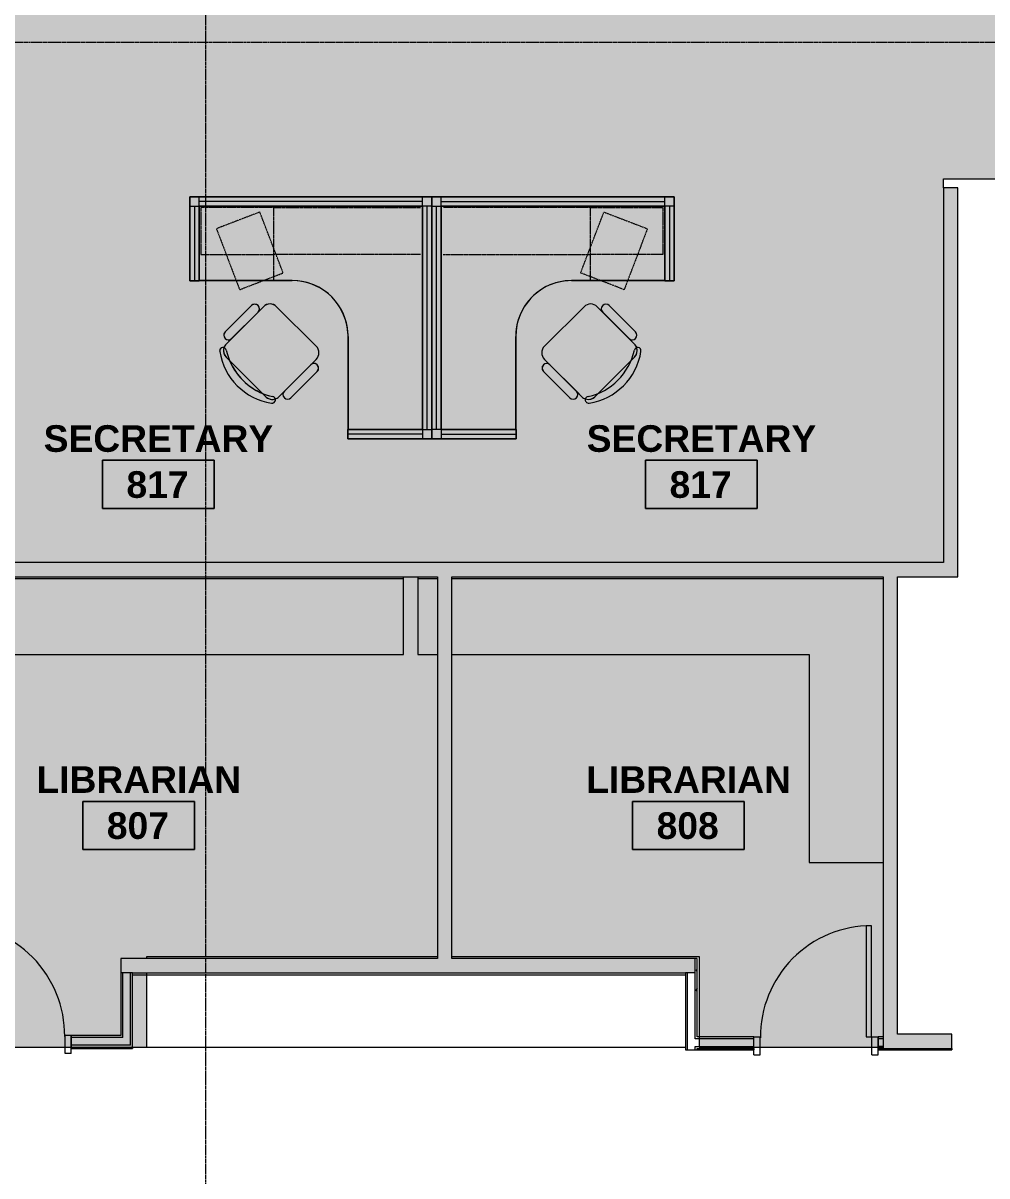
# Model space of a CAD drawing. Header units: inches. Extents: x -203 to 2070, y -968 to 768.
# Drawn here: x 1195.9 to 1506.4, y 29.4 to 400.8 of the extents above; entities that cross this region are included whole.
import ezdxf

# ---------------------------------------------------------------- set-up
doc = ezdxf.new("R2010")
doc.units = ezdxf.units.IN
doc.header["$MEASUREMENT"] = 0
doc.linetypes.add('DASH 1_32_', pattern=[0.0625, 0.03125, -0.03125])
doc.linetypes.add('Grid Line 1_2_', pattern=[0.875, 0.5, -0.125, 0.125, -0.125])
for name, color, linetype, lineweight in [('A-AREA-IDEN', 2, 'Continuous', 9), ('A-DETL-GENF', 92, 'Continuous', 9), ('A-DETL-THIN', 151, 'Continuous', 9), ('A-DOOR', 31, 'Continuous', 13), ('A-DOOR-FRAM', 31, 'Continuous', 20), ('A-WALL', 113, 'Continuous', 13), ('A-WALL-PATT', 111, 'Continuous', 13), ('I-FURN', 30, 'Continuous', 9), ('I-WALL', 2, 'Continuous', 13), ('Q-CASE', 31, 'Continuous', 13), ('S-GRID', 1, 'Continuous', 9)]:
    doc.layers.add(name, color=color, linetype=linetype, lineweight=lineweight)
doc.styles.add('Swis721 Lt BT_B', font='', dxfattribs={"height": 8.583975})
doc.styles.get('Swis721 Lt BT_B').set_extended_font_data('Swis721 Lt BT', bold=True)

# ---------------------------------------------------------------- blocks, each defined once
blk = doc.blocks.new('6x6 Workstation 11 - 6x6 Workstation 1-4884393-LEVEL 8 - POWER _ SIGNAL')
at = {"layer": 'I-FURN'}
for p, q in [((1169.09, 715.35), (1091.09, 715.35)), ((1091.09, 715.35), (1091.09, 688.31)), ((1091.09, 688.31), (1091.09, 715.35)), ((1091.09, 715.35), (1169.09, 715.35)), ((1094.09, 712.35), (1094.09, 715.35)), ((1166.09, 713.85), (1094.09, 713.85)), ((1166.09, 712.35), (1166.09, 715.35)), ((1169.09, 637.35), (1169.09, 715.35)), ((1169.09, 715.35), (1169.09, 637.35)), ((1091.09, 712.35), (1094.09, 712.35)), ((1092.59, 712.35), (1092.59, 688.31)), ((1094.09, 712.35), (1166.09, 712.35)), ((1094.09, 688.31), (1094.09, 712.35)), ((1094.09, 712.35), (1094.09, 688.35)), ((1166.09, 712.35), (1094.09, 712.35)), ((1166.09, 712.35), (1094.09, 712.35)), ((1094.09, 712.35), (1094.09, 688.35)), ((1094.09, 688.35), (1094.09, 712.35)), ((1094.09, 712.35), (1166.09, 712.35)), ((1169.09, 712.35), (1166.09, 712.35)), ((1166.09, 712.35), (1166.09, 640.35)), ((1166.09, 640.35), (1166.09, 712.35)), ((1166.09, 640.35), (1166.09, 712.35)), ((1166.09, 712.35), (1166.09, 640.35)), ((1167.59, 640.35), (1167.59, 712.35)), ((1091.09, 688.31), (1094.09, 688.31)), ((1094.09, 688.31), (1091.09, 688.31)), ((1094.09, 688.35), (1124.09, 688.35)), ((1124.09, 688.35), (1094.09, 688.35)), ((1142.09, 670.35), (1142.09, 640.35)), ((1142.09, 640.35), (1142.09, 670.35)), ((1166.09, 640.35), (1142, 640.35)), ((1142, 640.35), (1142, 637.35)), ((1142, 637.35), (1142, 640.35)), ((1142, 640.35), (1142.09, 640.35)), ((1166.09, 638.85), (1142, 638.85)), ((1142.09, 640.35), (1166.09, 640.35)), ((1142.09, 640.35), (1166.09, 640.35)), ((1166.09, 640.35), (1142.09, 640.35)), ((1166.09, 640.35), (1169.09, 640.35)), ((1166.09, 640.35), (1166.09, 637.35)), ((1142, 637.35), (1169.09, 637.35)), ((1169.09, 637.35), (1142, 637.35))]:
    blk.add_line(p, q, dxfattribs=at)
at = {"layer": 'I-FURN', "linetype": 'DASH 1_32_'}
for p, q in [((1118.09, 711.85), (1094.71, 711.85)), ((1094.71, 711.85), (1094.71, 696.72)), ((1113.68, 710.41), (1099.66, 705.05)), ((1121.17, 690.8), (1113.68, 710.41)), ((1118.09, 712.35), (1118.09, 688.35)), ((1118.09, 711.85), (1165.46, 711.85)), ((1099.66, 705.05), (1107.17, 685.42)), ((1094.71, 696.72), (1118.09, 696.72)), ((1165.46, 696.72), (1118.09, 696.72)), ((1107.17, 685.42), (1121.17, 690.8))]:
    blk.add_line(p, q, dxfattribs=at)
at = {"layer": 'I-FURN'}
for start, end in [(360, 90), (9, 90), (360, 9)]:
    blk.add_arc((1124.09, 670.35), 18, start, end, dxfattribs=at)
blk = doc.blocks.new('F-Chairs1 - Workstation 2-V22-LEVEL 8 - POWER _ SIGNAL')
at = {"layer": 'I-FURN'}
for p, q in [((-12, -7), (-12, -24)), ((-12, -7), (-12, -9.5)), ((-12, -9.5), (-12, -7)), ((-7.33, -4), (-9, -4)), ((-9, -4), (-7.33, -4)), ((7.44, -4), (-7.44, -4)), ((7.33, -4), (-7.33, -4)), ((-7.33, -4), (7.33, -4)), ((9, -4), (7.33, -4)), ((7.33, -4), (9, -4)), ((12, -24), (12, -7)), ((12, -9.5), (12, -7)), ((12, -7), (12, -9.5)), ((-15, -9.5), (-15, -21.5)), ((-15, -9.5), (-15, -21.5)), ((-15, -21.5), (-15, -9.5)), ((-12, -21.5), (-12, -9.5)), ((-12, -9.5), (-12, -21.5)), ((-12, -9.5), (-12, -21.5)), ((-12, -21.5), (-12, -9.5)), ((12, -9.5), (12, -21.5)), ((12, -21.5), (12, -9.5)), ((12, -21.5), (12, -9.5)), ((12, -9.5), (12, -21.5)), ((15, -21.5), (15, -9.5)), ((15, -21.5), (15, -9.5)), ((15, -9.5), (15, -21.5)), ((-12, -21.5), (-12, -24)), ((-12, -24), (-12, -21.5)), ((12, -24), (12, -21.5)), ((12, -21.5), (12, -24)), ((-9, -27), (9, -27)), ((-9, -27), (9, -27)), ((9, -27), (-9, -27))]:
    blk.add_line(p, q, dxfattribs=at)
for centre, radius, start, end in [((0, -20), 20, 53.8255, 126.1745), ((0, -20), 20, 53.8255, 126.1745), ((0, -20), 20, 53.8255, 126.1745), ((0, -22.18), 19.64, 57.5758, 122.4242), ((0, -22.18), 19.64, 57.5758, 122.4242), ((0, -22.18), 19.64, 98.1061, 122.4242), ((0, -22.18), 19.64, 57.5758, 98.1061), ((-11.17, -4.73), 1.08, 126.1745, 306.1745), ((-11.17, -4.73), 1.08, 126.1745, 306.1745), ((-11.17, -4.73), 1.08, 126.1745, 216.1745), ((-11.17, -4.73), 1.08, 216.1745, 306.1745), ((-9, -7), 3, 153.7164, 180), ((-9, -7), 3, 153.6047, 180), ((-9, -7), 3, 153.6047, 180), ((-9, -7), 3, 90, 153.6047), ((-9, -7), 3, 105, 153.6047), ((-9, -7), 3, 90, 105), ((9, -7), 3, 26.3953, 90), ((9, -7), 3, 60, 90), ((9, -7), 3, 26.3953, 60), ((11.17, -4.73), 1.08, 233.8255, 53.8255), ((11.17, -4.73), 1.08, 233.8255, 53.8255), ((11.17, -4.73), 1.08, 233.8255, 278.8255), ((11.17, -4.73), 1.08, 278.8255, 323.8255), ((9, -7), 3, 0, 26.2836), ((9, -7), 3, 360, 26.3953), ((9, -7), 3, 15, 26.3953), ((11.17, -4.73), 1.08, 38.8255, 53.8255), ((9, -7), 3, 360, 15), ((11.17, -4.73), 1.08, 353.8255, 38.8255), ((11.17, -4.73), 1.08, 323.8255, 353.8255), ((-13.5, -9.5), 1.5, 0, 180), ((-13.5, -9.5), 1.5, 360, 180), ((-13.5, -9.5), 1.5, 0, 180), ((13.5, -9.5), 1.5, 0, 180), ((13.5, -9.5), 1.5, 360, 180), ((13.5, -9.5), 1.5, 135, 180), ((13.5, -9.5), 1.5, 133.6758, 135), ((13.5, -9.5), 1.5, 0, 133.6758), ((-13.5, -21.5), 1.5, 180, 0), ((-13.5, -21.5), 1.5, 180, 360), ((-13.5, -21.5), 1.5, 180, 0), ((13.5, -21.5), 1.5, 180, 0), ((13.5, -21.5), 1.5, 180, 360), ((13.5, -21.5), 1.5, 180, 0), ((-9, -24), 3, 180, 270), ((-9, -24), 3, 180, 270), ((-9, -24), 3, 180, 270), ((9, -24), 3, 270, 0), ((9, -24), 3, 270, 360), ((9, -24), 3, 270, 0)]:
    blk.add_arc(centre, radius, start, end, dxfattribs=at)
blk = doc.blocks.new('6x6 Workstation 12 - 6x6 Workstation 1-4884446-LEVEL 8 - POWER _ SIGNAL')
at = {"layer": 'I-FURN'}
for p, q in [((1563.13, 715.35), (1485.13, 715.35)), ((1485.13, 715.35), (1485.13, 637.35)), ((1485.13, 637.35), (1485.13, 715.35)), ((1485.13, 715.35), (1563.13, 715.35)), ((1488.13, 712.35), (1488.13, 715.35)), ((1488.13, 713.85), (1560.13, 713.85)), ((1560.13, 712.35), (1560.13, 715.35)), ((1563.13, 688.31), (1563.13, 715.35)), ((1563.13, 715.35), (1563.13, 688.31)), ((1485.13, 712.35), (1488.13, 712.35)), ((1486.63, 640.35), (1486.63, 712.35)), ((1488.13, 640.35), (1488.13, 712.35)), ((1488.13, 712.35), (1560.13, 712.35)), ((1560.13, 712.35), (1488.13, 712.35)), ((1488.13, 712.35), (1488.13, 640.35)), ((1560.13, 712.35), (1488.13, 712.35)), ((1488.13, 712.35), (1488.13, 640.35)), ((1488.13, 640.35), (1488.13, 712.35)), ((1488.13, 712.35), (1560.13, 712.35)), ((1563.13, 712.35), (1560.13, 712.35)), ((1560.13, 712.35), (1560.13, 688.31)), ((1560.13, 688.35), (1560.13, 712.35)), ((1560.13, 688.35), (1560.13, 712.35)), ((1560.13, 712.35), (1560.13, 688.35)), ((1561.63, 712.35), (1561.63, 688.31)), ((1530.13, 688.35), (1560.13, 688.35)), ((1560.13, 688.35), (1530.13, 688.35)), ((1560.13, 688.31), (1563.13, 688.31)), ((1563.13, 688.31), (1560.13, 688.31)), ((1512.13, 640.35), (1512.13, 670.35)), ((1512.13, 670.35), (1512.13, 640.35)), ((1488.13, 640.35), (1485.13, 640.35)), ((1488.13, 640.35), (1488.13, 637.35)), ((1512.22, 640.35), (1488.13, 640.35)), ((1488.13, 640.35), (1512.13, 640.35)), ((1488.13, 640.35), (1512.13, 640.35)), ((1512.13, 640.35), (1488.13, 640.35)), ((1488.13, 638.85), (1512.22, 638.85)), ((1512.13, 640.35), (1512.22, 640.35)), ((1512.22, 637.35), (1512.22, 640.35)), ((1512.22, 640.35), (1512.22, 637.35)), ((1485.13, 637.35), (1512.22, 637.35)), ((1512.22, 637.35), (1485.13, 637.35))]:
    blk.add_line(p, q, dxfattribs=at)
at = {"layer": 'I-FURN', "linetype": 'DASH 1_32_'}
for p, q in [((1536.13, 711.85), (1488.76, 711.85)), ((1533.05, 690.8), (1540.54, 710.41)), ((1536.13, 712.35), (1536.13, 688.35)), ((1536.13, 711.85), (1559.51, 711.85)), ((1540.54, 710.41), (1554.56, 705.05)), ((1559.51, 711.85), (1559.51, 696.72)), ((1554.56, 705.05), (1547.06, 685.42)), ((1488.76, 696.72), (1536.13, 696.72)), ((1559.51, 696.72), (1536.13, 696.72)), ((1547.06, 685.42), (1533.05, 690.8))]:
    blk.add_line(p, q, dxfattribs=at)
at = {"layer": 'I-FURN'}
for start, end in [(90, 180), (90, 117), (117, 180)]:
    blk.add_arc((1530.13, 670.35), 18, start, end, dxfattribs=at)
blk = doc.blocks.new('F-Chairs1 - Workstation 2-V23-LEVEL 8 - POWER _ SIGNAL')
at = {"layer": 'I-FURN'}
for p, q in [((-9, 27), (9, 27)), ((9, 27), (-9, 27)), ((-9, 27), (9, 27)), ((-12, 7), (-12, 24)), ((-12, 24), (-12, 21.5)), ((-12, 21.5), (-12, 24)), ((12, 24), (12, 7)), ((12, 21.5), (12, 24)), ((12, 24), (12, 21.5)), ((-15, 9.5), (-15, 21.5)), ((-15, 21.5), (-15, 9.5)), ((-15, 9.5), (-15, 21.5)), ((-12, 9.5), (-12, 21.5)), ((-12, 21.5), (-12, 9.5)), ((-12, 21.5), (-12, 9.5)), ((-12, 9.5), (-12, 21.5)), ((12, 21.5), (12, 9.5)), ((12, 9.5), (12, 21.5)), ((12, 9.5), (12, 21.5)), ((12, 21.5), (12, 9.5)), ((15, 21.5), (15, 9.5)), ((15, 9.5), (15, 21.5)), ((15, 21.5), (15, 9.5)), ((-12, 9.5), (-12, 7)), ((-12, 7), (-12, 9.5)), ((12, 7), (12, 9.5)), ((12, 9.5), (12, 7)), ((-9, 4), (-7.33, 4)), ((-7.33, 4), (-9, 4)), ((7.44, 4), (-7.44, 4)), ((-7.33, 4), (7.33, 4)), ((7.33, 4), (-7.33, 4)), ((7.33, 4), (9, 4)), ((9, 4), (7.33, 4))]:
    blk.add_line(p, q, dxfattribs=at)
for centre, radius, start, end in [((-9, 24), 3, 90, 180), ((-9, 24), 3, 90, 180), ((-9, 24), 3, 90, 180), ((9, 24), 3, 360, 90), ((9, 24), 3, 360, 90), ((9, 24), 3, 0, 90), ((-13.5, 21.5), 1.5, 360, 180), ((-13.5, 21.5), 1.5, 360, 180), ((-13.5, 21.5), 1.5, 105, 150), ((-13.5, 21.5), 1.5, 30, 105), ((13.5, 21.5), 1.5, 360, 180), ((13.5, 21.5), 1.5, 360, 180), ((13.5, 21.5), 1.5, 0, 180), ((-13.5, 21.5), 1.5, 150, 180), ((-13.5, 21.5), 1.5, 0, 30), ((-13.5, 9.5), 1.5, 180, 360), ((-13.5, 9.5), 1.5, 180, 360), ((-13.5, 9.5), 1.5, 180, 0), ((13.5, 9.5), 1.5, 180, 360), ((13.5, 9.5), 1.5, 180, 360), ((13.5, 9.5), 1.5, 180, 0), ((-11.17, 4.73), 1.08, 53.8255, 233.8255), ((-11.17, 4.73), 1.08, 53.8255, 233.8255), ((-11.17, 4.73), 1.08, 53.8255, 233.8255), ((-9, 7), 3, 180, 206.2836), ((-9, 7), 3, 180, 206.3953), ((-9, 7), 3, 180, 206.3953), ((0, 20), 20, 233.8255, 306.1745), ((0, 20), 20, 233.8255, 306.1745), ((0, 20), 20, 233.8255, 306.1745), ((-9, 7), 3, 206.3953, 225.9978), ((-9, 7), 3, 206.3953, 225.9978), ((-9, 7), 3, 226.5044, 270), ((-9, 7), 3, 226.5044, 240), ((0, 22.18), 19.64, 237.5758, 302.4242), ((0, 22.18), 19.64, 237.5758, 302.4242), ((0, 22.18), 19.64, 237.5758, 302.4242), ((-9, 7), 3, 240, 270), ((9, 7), 3, 270, 333.6047), ((9, 7), 3, 270, 330), ((11.17, 4.73), 1.08, 306.1745, 126.1745), ((11.17, 4.73), 1.08, 306.1745, 126.1745), ((11.17, 4.73), 1.08, 306.1745, 126.1745), ((9, 7), 3, 330, 333.6047), ((9, 7), 3, 333.7164, 360), ((9, 7), 3, 333.6047, 0), ((9, 7), 3, 333.6047, 345), ((9, 7), 3, 345, 0)]:
    blk.add_arc(centre, radius, start, end, dxfattribs=at)
blk = doc.blocks.new('Single Flush - SOLIDFLUSH_ALUM_No Lites-5618897-LEVEL 8 - POWER _ SIGNAL')
at = {"layer": 'A-DOOR', "lineweight": 20}
for p, q in [((16.15625, 37.6875), (16.15625, 1.875)), ((17.90625, 37.6875), (16.15625, 37.6875)), ((17.90625, 1.875), (17.90625, 37.6875)), ((16.15625, 1.875), (17.90625, 1.875))]:
    blk.add_line(p, q, dxfattribs=at)
at = {"layer": 'A-DOOR', "lineweight": 9}
blk.add_arc((17.90625, 1.875), 35.8125, 90, 180.5, dxfattribs=at)
at = {"layer": 'A-DOOR-FRAM'}
for p, q in [((-20, -3.875), (-20, 1.875)), ((-20, 1.875), (-18, 1.875)), ((-18, -3.875), (-18, 1.875)), ((18.000004, -3.875), (18.000004, 1.875)), ((18.000004, 1.875), (20.000004, 1.875)), ((20.000004, -3.875), (20.000004, 1.875)), ((-20, -3.875), (-18, -3.875)), ((18.000004, -3.875), (20.000004, -3.875))]:
    blk.add_line(p, q, dxfattribs=at)
blk = doc.blocks.new('Single Flush - SOLIDFLUSH_ALUM_No Lites-5611453-LEVEL 8 - POWER _ SIGNAL')
at = {"layer": 'A-DOOR', "lineweight": 20}
for p, q in [((16.15625, -1.875), (17.90625, -1.875)), ((16.15625, -37.6875), (16.15625, -1.875)), ((17.90625, -1.875), (17.90625, -37.6875)), ((17.90625, -37.6875), (16.15625, -37.6875))]:
    blk.add_line(p, q, dxfattribs=at)
at = {"layer": 'A-DOOR', "lineweight": 9}
blk.add_arc((17.90625, -1.875), 35.8125, 179.5, 270, dxfattribs=at)
at = {"layer": 'A-DOOR-FRAM'}
for p, q in [((-20, 3.875), (-20, -1.875)), ((-20, 3.875), (-18, 3.875)), ((-18, 3.875), (-18, -1.875)), ((18.000004, 3.875), (18.000004, -1.875)), ((18.000004, 3.875), (20.000004, 3.875)), ((20.000004, 3.875), (20.000004, -1.875)), ((-20, -1.875), (-18, -1.875)), ((18.000004, -1.875), (20.000004, -1.875))]:
    blk.add_line(p, q, dxfattribs=at)
blk = doc.blocks.new('C-Counter Top1 - 24_ Depth-5714573-LEVEL 8 - POWER _ SIGNAL')
at = {"layer": 'Q-CASE', "lineweight": 9}
for p, q in [((130.86, -0.75), (-47.26, -0.75)), ((-47.26, -24), (130.86, -24))]:
    blk.add_line(p, q, dxfattribs=at)
blk = doc.blocks.new('C-L SHAPE COUNTER TOP - C-L SHAPE COUNTER TOP-5713712-LEVEL 8 - POWER _ SIGNAL')
at = {"layer": 'Q-CASE', "color": 254, "lineweight": 9}
for p, q in [((0.5, -84.6), (0.5, -0.5)), ((0.5, -0.5), (151.03, -0.5)), ((151.03, -0.5), (151.03, 0)), ((151.03, -25), (151.03, -0.5)), ((25, -84.6), (25, -25)), ((25, -25), (151.03, -25)), ((0, -84.56), (0, -84.6)), ((0, -84.6), (0.5, -84.6)), ((0.5, -84.6), (25, -84.6))]:
    blk.add_line(p, q, dxfattribs=at)
blk = doc.blocks.new('C-L SHAPE COUNTER TOP - C-L SHAPE COUNTER TOP-5683760-LEVEL 8 - POWER _ SIGNAL')
at = {"layer": 'Q-CASE', "color": 254, "lineweight": 9}
for p, q in [((25, 92.02), (1.06, 92.02)), ((25, 25), (25, 92.02)), ((140.06, 25), (25, 25)), ((151.03, 25), (144.69, 25)), ((151.03, 0.5), (151.03, 25)), ((140.06, 0.5), (1.06, 0.5)), ((151.03, 0.5), (144.69, 0.5)), ((151.03, 0), (151.03, 0.5))]:
    blk.add_line(p, q, dxfattribs=at)
blk = doc.blocks.new('Room Tag - Room Name and Number-3379422-LEVEL 8 - POWER _ SIGNAL')
at = {"layer": 'A-AREA-IDEN'}
for p, q in [((-0.1881, -0.1636), (-0.1881, -0.0018)), ((-0.1881, -0.0018), (0.1869, -0.0018)), ((0.1869, -0.0018), (-0.1881, -0.0018)), ((-0.1881, -0.0018), (-0.1881, -0.1636)), ((0.1869, -0.0018), (0.1869, -0.1636)), ((0.1869, -0.1636), (0.1869, -0.0018)), ((0.1869, -0.1636), (-0.1881, -0.1636)), ((-0.1881, -0.1636), (0.1869, -0.1636))]:
    blk.add_line(p, q, dxfattribs=at)

msp = doc.modelspace()

# ---------------------------------------------------------------- hatches: boundary and pattern name
at = {"layer": 'A-DETL-GENF'}
h = msp.add_hatch(color=9, dxfattribs=at)
h.paths.add_polyline_path([(131.76, -847.99), (290.74, -780.5), (227.71, -632.01), (203.3, -642.37), (194.97, -622.75), (199.23, -620.94), (205.75, -636.3), (297.88, -597.2), (299.68, -601.45), (231.97, -630.2), (295, -778.69), (401.08, -733.65), (338.06, -585.16), (336.5, -585.82), (334.7, -581.57), (419.28, -545.66), (421.09, -549.92), (342.31, -583.36), (405.34, -731.84), (515.31, -685.15), (511.69, -685.15), (511.69, -619.4), (491.89, -619.4), (491.89, -612.4), (492.01, -612.4), (492.01, -532.94), (471.73, -532.94), (471.73, -528.42), (457.91, -534.29), (456.1, -530.03), (470.83, -523.78), (471.73, -525.91), (471.73, -508.94), (495.73, -508.94), (495.73, -510.53), (555.67, -510.53), (555.67, -394.75), (560.67, -394.75), (560.67, -437.31), (560.17, -437.31), (560.17, -441.94), (560.67, -441.94), (560.67, -498.09), (620.88, -498.09), (620.88, -477.65), (625.88, -477.65), (625.88, -500.46), (758.51, -500.46), (758.46, -433.94), (754.23, -433.94), (754.23, -433.44), (758.51, -433.44), (758.51, -376.94), (697.48, -376.94), (697.48, -433.44), (721.73, -433.44), (721.73, -433.94), (693.48, -433.94), (693.48, -433.44), (696.98, -433.43), (696.98, -376.94), (661.48, -376.94), (661.48, -433.44), (660.98, -433.44), (660.98, -376.94), (625.46, -376.94), (625.46, -433.44), (624.19, -433.44), (624.19, -433.94), (625.46, -433.94), (625.46, -441.94), (600.17, -441.94), (600.17, -437.31), (620.83, -437.31), (620.83, -304.37), (601.17, -304.37), (601.17, -299.75), (634.61, -299.75), (634.61, -357.01), (665.48, -357.01), (665.48, -344.95), (665.98, -344.95), (665.98, -357.01), (696.98, -357.01), (696.98, -299.95), (699.23, -299.95), (699.23, -300.45), (697.48, -300.45), (697.48, -357.01), (733.48, -357.01), (733.48, -300.45), (731.73, -300.45), (731.73, -299.95), (757.71, -299.95), (757.71, -300.45), (733.98, -300.45), (733.98, -357.01), (793.96, -357.01), (793.96, -300.45), (790.21, -300.45), (790.21, -299.95), (793.96, -299.95), (793.96, -230.99), (634.98, -230.99), (634.98, -254.99), (560.67, -254.98), (560.67, -299.75), (561.17, -299.75), (561.17, -304.37), (560.67, -304.37), (560.67, -346.75), (555.67, -346.75), (555.67, -249.98), (564.59, -249.98), (564.59, -200.84), (575.84, -200.84), (575.84, -243.74), (630.36, -243.74), (630.36, -224.99), (674.86, -224.99), (674.86, -160.84), (555.74, -160.84), (555.74, 0.66), (596.73, 0.66), (596.73, -16.34), (638.73, -16.34), (638.73, 0.66), (700.73, 0.66), (700.73, -16.34), (742.73, -16.34), (742.73, 0.66), (766.8, 0.66), (766.8, 103.43), (726.05, 103.43), (726.05, 294.15), (766.8, 294.15), (766.8, 350.67), (785.11, 350.67), (785.11, 346.92), (771.42, 346.92), (771.42, 227.06), (826.8, 227.06), (826.8, 228.74), (831.42, 228.74), (831.42, 268.74), (826.8, 268.74), (826.8, 346.92), (825.11, 346.92), (825.11, 350.67), (1166.99, 350.67), (1166.99, 227.06), (1492.42, 227.06), (1492.42, 350.67), (1553.42, 350.67), (1553.42, 351.59), (1718.67, 351.59), (1718.67, 360.59), (1723.3, 360.59), (1723.3, 351.59), (1910.23, 351.59), (1910.23, 580.43), (-120.35, 580.43), (-120.35, 406.96), (48.71, 406.96), (48.71, 428.91), (66.73, 428.91), (66.73, 424.29), (53.33, 424.29), (53.33, 330.65), (48.71, 330.65), (48.71, 402.34), (-120.35, 402.34), (-120.35, 286.96), (48.71, 286.96), (48.71, 290.65), (53.33, 290.65), (53.33, 280.65), (48.71, 280.65), (48.71, 282.34), (-120.35, 282.34), (-120.35, 166.96), (48.71, 166.96), (48.71, 240.65), (53.33, 240.65), (53.33, 160.65), (48.71, 160.65), (48.71, 162.34), (-120.35, 162.34), (-120.35, 0.55), (-80.76, 0.55), (-80.76, -14.04), (48.71, -14.04), (48.71, 120.65), (53.33, 120.65), (53.33, -25.35), (48.71, -25.35), (48.71, -18.66), (-80.76, -18.66), (-80.76, -30.95), (-120.35, -30.95), (-120.35, -193.04), (48.71, -193.04), (48.71, -65.35), (53.33, -65.35), (53.33, -220.93), (67.88, -255.19), (63.62, -257), (48.71, -221.87), (48.71, -197.66), (-120.35, -197.66), (-120.35, -254.17), (-74.95, -361.1), (79.91, -295.37), (79.25, -293.82), (83.5, -292.01), (138.94, -422.62), (134.69, -424.43), (81.71, -299.63), (-73.15, -365.36), (42.29, -637.25), (197.13, -571.52), (169.07, -505.43), (173.33, -503.62), (203.19, -573.97), (182.94, -582.57), (183.6, -584.12), (179.34, -585.93), (178.68, -584.37), (44.1, -641.5), (118.32, -816.32)], flags=0)
h.paths.add_polyline_path([(225.76, -805.76), (216.38, -783.67), (238.47, -774.29), (247.85, -796.38), (227.71, -804.93)], flags=0)
h.paths.add_polyline_path([(446.67, -711.97), (437.29, -689.88), (459.38, -680.5), (468.76, -702.59), (455.33, -708.29)], flags=0)
h.paths.add_polyline_path([(516.31, -684.73), (893.34, -524.65), (963.74, -524.65), (963.74, -523.31), (943.94, -523.31), (943.94, -499.31), (963.74, -499.31), (963.74, -496.94), (968.74, -496.94), (968.74, -456.94), (963.74, -456.94), (963.74, -457.44), (946.48, -457.44), (946.48, -308.86), (799.96, -308.86), (799.96, -363.01), (764.51, -363.01), (764.51, -516.53), (744.73, -516.53), (744.73, -518.83), (942.73, -518.83), (942.73, -523.83), (744.73, -523.83), (744.73, -532.94), (725.26, -532.94), (725.26, -561.42), (744.73, -561.42), (744.73, -585.42), (725.26, -585.42), (725.26, -591.53), (659.62, -619.4), (590.81, -619.4), (590.81, -647.06), (516.73, -647.06), (516.73, -643.56), (587.31, -643.56), (587.31, -619.4), (516.31, -619.4), (516.31, -647.06)], flags=0)
h.paths.add_polyline_path([(641.71, -612.4), (658.19, -612.4), (718.26, -586.9), (718.26, -516.53), (499.01, -516.53), (499.01, -612.4), (590.81, -612.4)], flags=0)
h.paths.add_polyline_path([(266.06, -553.39), (246.27, -506.73), (353.03, -461.4), (225.02, -159.89), (118.32, -205.4), (108.25, -181.68), (108.25, 5.05), (112.87, 5.05), (112.87, -31.04), (203.26, -31.04), (203.26, 5.05), (260.18, 5.05), (261.13, 4.11), (257.73, 4.11), (257.73, 0.96), (258.26, 0.43), (250.87, 0.43), (250.87, -35.66), (237.05, -35.66), (237.05, -149.24), (363.42, -149.24), (363.42, -0.52), (297.73, -0.52), (297.73, 4.11), (495.73, 4.11), (495.73, -81.52), (491.11, -81.52), (491.11, -0.52), (368.05, -0.52), (368.05, -149.24), (491.11, -149.24), (491.11, -121.52), (495.73, -121.52), (495.73, -271.65), (491.11, -271.65), (491.11, -229.94), (467.11, -229.94), (467.11, -196.21), (491.11, -196.21), (491.11, -153.87), (237.05, -153.87), (237.05, -179.26), (294.82, -315.34), (491.11, -315.34), (491.11, -311.65), (495.73, -311.65), (495.73, -455.18), (418.47, -487.97), (416.67, -483.71), (491.11, -452.12), (491.11, -319.96), (296.78, -319.96), (374, -501.83), (379.85, -499.34), (381.65, -503.6), (372.58, -507.45), (361.98, -482.48), (304.78, -506.77), (315.23, -531.4), (266.31, -553.28)], flags=0)
h.paths.add_polyline_path([(266.31, -548.22), (309.2, -529.03), (293.38, -491.75), (250.13, -510.11), (250.18, -510.21), (271.83, -501.02), (281.21, -523.11), (259.56, -532.3), (266.06, -547.64)], flags=0)
h.paths.add_polyline_path([(3.31, -538.98), (3.31, -538.98), (-6.07, -516.89), (16.02, -507.51), (25.4, -529.6), (5.12, -538.21)], flags=0)
h.paths.add_polyline_path([(27.39, -520.28), (25.5, -516.06), (150.98, -462.8), (150.32, -461.25), (154.57, -459.44), (157.7, -466.8), (153.44, -468.61), (152.78, -467.06), (30.58, -518.93)], flags=0)
h.paths.add_polyline_path([(620.88, -510.53), (720.73, -510.53), (720.73, -508.94), (744.73, -508.94), (744.73, -510.53), (758.51, -510.53), (758.51, -505.09), (560.67, -505.09), (560.67, -510.53), (584.66, -510.53)], flags=0)
h.paths.add_polyline_path([(302.97, -502.51), (360.17, -478.23), (354.84, -465.66), (297.64, -489.95), (302.68, -501.83)], flags=0)
h.paths.add_polyline_path([(963.74, -452.44), (963.74, -308.86), (951.48, -308.86), (951.48, -452.44)], flags=0)
h.paths.add_polyline_path([(656.69, -433.94), (656.69, -433.44), (660.98, -433.44), (660.98, -433.94)], flags=0)
h.paths.add_polyline_path([(661.48, -370.94), (758.51, -370.94), (758.51, -363.01), (625.46, -363.01), (625.46, -370.94), (660.98, -370.94)], flags=0)
h.paths.add_polyline_path([(625.46, -357.01), (631.11, -357.01), (631.11, -304.37), (625.46, -304.37), (625.46, -305.46)], flags=0)
h.paths.add_polyline_path([(968.74, -347.36), (968.74, -342.74), (967.22, -342.74), (967.22, -347.36), (967.7, -347.36)], flags=0)
h.paths.add_polyline_path([(800.58, -303.86), (963.74, -303.86), (963.74, -267.34), (968.74, -267.34), (968.74, -227.34), (965.73, -227.33), (965.73, -224.72), (769.74, -224.72), (769.74, -224.99), (799.96, -224.99), (799.96, -303.86)], flags=0)
h.paths.add_polyline_path([(739.48, -224.99), (766.24, -224.99), (766.24, -205.94), (679.48, -205.94), (679.48, -224.99)], flags=0)
h.paths.add_polyline_path([(968.13, -222.33), (968.13, -204.94), (965.44, -204.94), (965.44, -199.94), (988.73, -199.94), (988.73, -161.74), (993.73, -161.74), (993.73, -121.74), (988.73, -121.74), (988.73, -121.34), (980.11, -121.34), (980.11, -122.59), (769.74, -122.59), (769.74, -217.72), (965.73, -217.72), (965.73, -222.33)], flags=0)
h.paths.add_polyline_path([(491.11, -201.31), (491.11, -200.83), (471.73, -200.83), (471.73, -201.31), (488.71, -201.31)], flags=0)
h.paths.add_polyline_path([(680.61, -201.31), (766.24, -201.31), (766.24, -119.34), (679.48, -119.34), (679.48, -201.31)], flags=0)
h.paths.add_polyline_path([(412.52, -195.51), (412.52, -195.51), (412.33, -195.46)], flags=0)
h.paths.add_polyline_path([(383.52, -195.51), (383.52, -195.51), (383.33, -195.46)], flags=0)
h.paths.add_polyline_path([(232.42, -168.37), (232.42, -156.73), (228.24, -158.51), (228.99, -160.28)], flags=0)
h.paths.add_polyline_path([(668.23, -146.84), (668.23, -111.34), (771.73, -111.34), (771.73, -24.34), (569.74, -24.34), (569.74, -146.84), (584.66, -146.84)], flags=0)
h.paths.add_polyline_path([(866.11, -111.34), (979.73, -111.34), (979.73, -24.34), (776.36, -24.34), (776.36, -111.34), (793.78, -111.34)], flags=0)
h.paths.add_polyline_path([(246.25, -31.04), (246.25, -29.34), (237.05, -29.34), (237.05, -31.04)], flags=0)
h.paths.add_polyline_path([(207.88, -31.04), (232.42, -31.04), (232.38, -29.34), (220.73, -29.34), (220.73, -1.34), (246.25, -1.34), (246.25, 0.43), (207.88, 0.43), (207.88, -29.34)], flags=0)
h.paths.add_polyline_path([(-93.75, -27.45), (-84.26, -27.45), (-84.26, -27.34), (-117.75, -27.34), (-117.75, -2.95), (-120.35, -2.95), (-120.35, -27.45), (-117.75, -27.45)], flags=0)
h.paths.add_polyline_path([(928.61, -16.34), (950.73, -16.34), (950.73, 0.66), (908.73, 0.66), (908.73, -16.34)], flags=0)
h.paths.add_polyline_path([(846.73, -16.34), (846.73, 0.66), (804.73, 0.66), (804.73, -16.34)], flags=0)
h.paths.add_polyline_path([(1231.17, 70.92), (1235.73, 70.92), (1235.73, 94.86), (1227.42, 94.86), (1227.42, 99.48), (1235.73, 99.48), (1235.73, 100.11), (1329.42, 100.11), (1329.42, 222.43), (1167.42, 222.43), (1167.42, 70.92), (1230.55, 70.92)], flags=0)
h.paths.add_polyline_path([(1471.36, 70.92), (1473.05, 70.92), (1473.05, 222.43), (1334.05, 222.4), (1334.05, 100.11), (1413.73, 100.11), (1413.73, 70.92), (1455.54, 70.92)], flags=0)
h.paths.add_polyline_path([(584.66, 72.48), (430.42, 72.48), (430.42, 109.37), (435.05, 109.37), (435.05, 77.11), (557.42, 77.11), (557.42, 182.43), (528.42, 182.43), (528.42, 187.24), (533.05, 187.24), (533.05, 187.06), (557.42, 187.06), (557.42, 226.43), (533.05, 226.43), (533.05, 226.24), (528.42, 226.24), (528.42, 226.43), (396.05, 226.43), (396.05, 151.06), (436.94, 151.06), (436.94, 146.43), (354.94, 146.43), (354.94, 151.06), (378.94, 151.06), (378.94, 226.43), (229.67, 226.43), (229.67, 187.33), (265.36, 187.33), (265.36, 182.71), (229.67, 182.71), (229.67, 77.11), (354.94, 77.11), (354.94, 109.37), (359.57, 109.37), (359.57, 72.48), (108.25, 72.48), (108.25, 129.02), (112.87, 129.02), (112.87, 77.11), (225.04, 77.11), (225.04, 176.71), (112.87, 176.71), (112.87, 169.02), (108.25, 169.02), (108.25, 181.33), (225.04, 181.33), (225.04, 348.74), (107.25, 348.74), (107.25, 353.37), (229.67, 353.37), (229.67, 231.06), (557.42, 231.06), (557.42, 353.37), (589.73, 353.37), (589.73, 348.74), (562.05, 348.74), (562.05, 231.06), (589.73, 231.06), (589.73, 226.43), (562.05, 226.43), (562.05, 77.11), (590.73, 77.11), (590.73, 72.48), (586.42, 72.48)], flags=0)
h.paths.add_polyline_path([(648.8, 103.43), (648.8, 294.15), (667.05, 294.15), (667.05, 103.43), (653.42, 103.43)], flags=0)
h.paths.add_polyline_path([(653.42, 108.06), (662.42, 108.06), (662.42, 289.52), (653.42, 289.52), (653.42, 117.06)], flags=0)
h.paths.add_polyline_path([(739.48, 108.06), (766.8, 108.06), (766.8, 289.52), (730.67, 289.52), (730.67, 108.06)], flags=0)
h.paths.add_polyline_path([(530.91, 141.42), (530.9, 141.42), (530.12, 141.42)], flags=0)
h.paths.add_polyline_path([(531.59, 141.5), (531.59, 141.5), (531.59, 142.64)], flags=0)
h.paths.add_polyline_path([(531.59, 142.68), (531.59, 142.68), (531.75, 142.68)], flags=0)
h.paths.add_polyline_path([(531.59, 143.95), (531.59, 143.95), (531.31, 143.95)], flags=0)
h.paths.add_polyline_path([(531.59, 144.03), (531.59, 144.03), (531.59, 145.17)], flags=0)
h.paths.add_polyline_path([(553.43, 145.86), (553.43, 145.86), (553.43, 145.9)], flags=0)
h.paths.add_polyline_path([(553.43, 145.8), (553.43, 145.8), (553.43, 145.86)], flags=0)
h.paths.add_polyline_path([(553.43, 145.66), (553.43, 145.66), (553.43, 145.66)], flags=0)
h.paths.add_polyline_path([(539.36, 145.81), (539.36, 145.81), (539.36, 145.86)], flags=0)
h.paths.add_polyline_path([(551.48, 147.54), (551.48, 147.54), (551.48, 147.78)], flags=0)
h.paths.add_polyline_path([(539.36, 148.42), (539.36, 148.42), (539.36, 148.47)], flags=0)
h.paths.add_polyline_path([(383.57, 151.06), (391.42, 151.06), (391.42, 226.43), (383.57, 226.43), (383.57, 188.64)], flags=0)
h.paths.add_polyline_path([(539.36, 151.58), (539.36, 151.58), (541.12, 151.58)], flags=0)
h.paths.add_polyline_path([(1723.3, 400.59), (1718.67, 400.59), (1718.67, 419.29), (1716.73, 419.29), (1716.73, 423.91), (1718.67, 423.91), (1718.67, 580.15), (1723.3, 580.15), (1723.3, 419.29)], flags=0)
h.paths.add_polyline_path([(1617.05, 409.29), (1609.73, 409.29), (1609.73, 413.91), (1612.42, 413.91), (1612.42, 580.15), (1617.05, 580.15), (1617.05, 413.91), (1663.42, 413.91), (1663.42, 423.91), (1676.73, 423.91), (1676.73, 419.29), (1668.05, 419.29), (1668.05, 409.29), (1659.44, 409.29)], flags=0)
h.paths.add_polyline_path([(1569.73, 409.29), (1422.73, 409.29), (1422.73, 413.91), (1492.42, 413.91), (1492.42, 580.15), (1497.05, 580.15), (1497.05, 413.91), (1569.73, 413.91)], flags=0)
h.paths.add_polyline_path([(1358.77, 409.29), (1301.73, 409.29), (1301.73, 413.91), (1372.42, 413.91), (1372.42, 580.15), (1377.05, 580.15), (1377.05, 413.91), (1382.73, 413.91), (1382.73, 409.29), (1372.42, 409.29)], flags=0)
h.paths.add_polyline_path([(1252.6, 409.29), (1249.73, 409.29), (1249.73, 413.91), (1252.42, 413.91), (1252.42, 548.65), (1257.05, 548.65), (1257.05, 413.91), (1261.73, 413.91), (1261.73, 409.29), (1257.05, 409.29)], flags=0)
h.paths.add_polyline_path([(1132.42, 409.29), (1006.11, 409.29), (1006.11, 413.91), (1132.42, 413.91), (1132.42, 580.15), (1137.05, 580.15), (1137.05, 413.91), (1209.73, 413.91), (1209.73, 409.29), (1137.05, 409.29)], flags=0)
h.paths.add_polyline_path([(830.8, 409.29), (826.11, 409.29), (826.11, 413.91), (830.8, 413.91), (830.8, 580.15), (835.42, 580.15), (835.42, 413.91), (909.11, 413.91), (909.11, 409.29), (831.42, 409.29)], flags=0)
h.paths.add_polyline_path([(966.11, 409.29), (949.11, 409.29), (949.11, 413.91), (956.8, 413.91), (956.8, 548.65), (961.42, 548.65), (961.42, 413.91), (966.11, 413.91), (966.11, 410.17)], flags=0)
h.paths.add_polyline_path([(589.73, 409.29), (521.73, 409.29), (521.73, 413.91), (652.42, 413.91), (652.42, 580.15), (657.05, 580.15), (657.05, 413.91), (786.11, 413.91), (786.11, 409.29), (652.42, 409.29)], flags=0)
h.paths.add_polyline_path([(477.05, 409.29), (465.73, 409.29), (465.73, 413.91), (472.42, 413.91), (472.42, 580.15), (477.05, 580.15), (477.05, 413.91), (481.73, 413.91), (481.73, 409.29)], flags=0)
h.paths.add_polyline_path([(352.42, 409.29), (279.73, 409.29), (279.73, 413.91), (352.42, 413.91), (352.42, 580.15), (357.05, 580.15), (357.05, 413.91), (425.73, 413.91), (425.73, 409.29), (352.43, 409.29)], flags=0)
h.paths.add_polyline_path([(239.73, 409.29), (225.73, 409.29), (225.73, 413.91), (232.42, 413.91), (232.42, 550.9), (237.05, 550.9), (237.05, 413.91), (239.73, 413.91)], flags=0)
h.paths.add_polyline_path([(117.05, 409.29), (112.42, 409.29), (112.42, 424.29), (106.73, 424.29), (106.73, 428.91), (112.42, 428.91), (112.42, 580.15), (117.05, 580.15), (117.05, 413.91), (185.73, 413.91), (185.73, 409.29)], flags=0)
h.paths.add_polyline_path([(222.73, 497.61), (222.73, 577.15), (246.73, 577.15), (246.73, 553.15), (222.73, 553.15)], flags=0)
h.paths.add_polyline_path([(1566.73, 553.15), (1542.73, 553.15), (1542.73, 577.15), (1566.73, 577.15)], flags=0)
h.paths.add_polyline_path([(1257.05, 553.15), (1242.73, 553.15), (1242.73, 577.15), (1266.73, 577.15), (1266.73, 553.15)], flags=0)
h.paths.add_polyline_path([(942.73, 553.15), (942.73, 577.15), (966.73, 577.15), (966.73, 553.15), (956.8, 553.15)], flags=0)
h.paths.add_polyline_path([(596.73, 553.15), (596.73, 577.15), (620.73, 577.15), (620.73, 553.15)], flags=0)
h.paths.add_polyline_path([(-39.27, 553.15), (-39.27, 577.15), (-15.27, 577.15), (-15.27, 553.15)], flags=0)
at = {"layer": 'A-WALL-PATT', "lineweight": 9}
for points in [[(1497.05, 227.06), (1497.05, 347.74), (1492.42, 347.74), (1492.42, 227.06)], [(1167.42, 222.43), (1497.05, 222.43), (1497.05, 227.06), (1167.42, 227.06)], [(1334.05, 99.48), (1334.05, 222.43), (1329.42, 222.43), (1329.42, 99.48)], [(1474.92, 70.48), (1477.67, 70.48), (1477.67, 222.43), (1473.05, 222.43), (1473.05, 70.48)], [(1409.3, 94.86), (1412.42, 94.86), (1412.42, 99.48), (1227.42, 99.48), (1227.42, 94.86), (1358.77, 94.86)], [(1495.17, 70.48), (1495.17, 75.11), (1477.67, 75.11), (1477.67, 70.48), (1485.05, 70.48)]]:
    msp.add_hatch(color=7, dxfattribs=at).paths.add_polyline_path(points, flags=0)
h = msp.add_hatch(dxfattribs=at)
h.set_pattern_fill('FP_1', color=256, style=0, pattern_type=2)
h.set_pattern_definition([(0, (0, 0), (30.72, 7.68), [1.267, -21.773, 1.267, -21.773, -122.88]), (0, (0, 0), (30.72, 7.68), [-46.08, 1.267, -44.813, 1.267, -21.773, -53.76]), (0, (0, 0), (30.72, 7.68), [-115.2, 1.267, -14.093, 1.267, -37.133]), (120, (11.52, 3.84), (-22.011075, 22.7643), [1.267, -21.773, 1.267, -21.773, -122.88]), (120, (11.52, 3.84), (-22.011075, 22.7643), [-46.08, 1.267, -44.813, 1.267, -21.773, -53.76]), (120, (11.52, 3.84), (-22.011075, 22.7643), [-115.2, 1.267, -14.093, 1.267, -37.133]), (240, (15.36, 19.2), (-8.708925, -30.4443), [1.267, -21.773, 1.267, -21.773, -122.88]), (240, (15.36, 19.2), (-8.708925, -30.4443), [-46.08, 1.267, -44.813, 1.267, -21.773, -53.76]), (240, (15.36, 19.2), (-8.708925, -30.4443), [-115.2, 1.267, -14.093, 1.267, -37.133])])
h.paths.add_polyline_path([(1412.42, 70.09), (1413.05, 70.09), (1413.05, 71.11), (1412.42, 71.11), (1412.42, 70.48)], flags=0)
h.paths.add_polyline_path([(1412.42, 73.61), (1413.05, 73.61), (1413.05, 99.48), (1412.42, 99.48), (1412.42, 75.11)], flags=0)

# ---------------------------------------------------------------- linework, layer by layer
at = {"layer": 'A-DETL-THIN'}
for p, q in [((1492.42, 347.74), (1492.42, 350.67)), ((1492.42, 350.67), (1553.42, 350.67)), ((1235.73, 99.48), (1235.73, 100.11)), ((1235.73, 100.11), (1329.42, 100.11)), ((1334.05, 100.11), (1413.73, 100.11)), ((1413.73, 100.11), (1413.73, 70.92)), ((1235.73, 70.92), (1235.73, 94.86)), ((1167.42, 70.92), (1235.73, 70.92)), ((1413.73, 70.92), (1473.05, 70.92))]:
    msp.add_line(p, q, dxfattribs=at)
at = {"layer": 'A-WALL', "color": 8, "lineweight": 20}
for p, q in [((1497.05, 347.74), (1492.42, 347.74)), ((1492.42, 347.74), (1492.42, 227.06)), ((1497.05, 222.43), (1497.05, 347.74)), ((1492.42, 227.06), (1166.55, 227.06)), ((1167.42, 222.43), (1329.42, 222.43)), ((1329.42, 222.43), (1329.42, 99.48)), ((1334.05, 99.48), (1334.05, 222.43)), ((1334.05, 222.43), (1473.05, 222.43)), ((1473.05, 222.43), (1473.05, 70.48)), ((1477.67, 75.11), (1477.67, 222.43)), ((1477.67, 222.43), (1497.05, 222.43)), ((1329.42, 99.48), (1227.42, 99.48)), ((1227.42, 99.48), (1227.42, 94.86)), ((1413.05, 99.48), (1334.05, 99.48)), ((1413.05, 94.86), (1413.05, 99.48)), ((1231.17, 94.86), (1409.3, 94.86)), ((1495.17, 75.11), (1477.67, 75.11)), ((1495.17, 70.48), (1495.17, 75.11)), ((1473.05, 70.48), (1495.17, 70.48))]:
    msp.add_line(p, q, dxfattribs=at)
at = {"layer": 'A-WALL'}
for p, q in [((1412.42, 73.61), (1412.42, 99.48)), ((1231.17, 94.86), (1227.42, 94.86)), ((1228.05, 74.04), (1228.05, 94.86)), ((1230.55, 71.54), (1230.55, 94.86)), ((1412.42, 94.86), (1409.3, 94.86)), ((1409.92, 70.09), (1409.92, 94.86)), ((1228.05, 74.04), (1211.42, 74.04)), ((1230.55, 71.54), (1211.42, 71.54)), ((1431.36, 73.61), (1412.42, 73.61)), ((1412.42, 70.09), (1412.42, 71.11)), ((1412.42, 71.11), (1431.36, 71.11)), ((1473.05, 73.61), (1471.36, 73.61)), ((1473.05, 71.11), (1471.36, 71.11))]:
    msp.add_line(p, q, dxfattribs=at)
at = {"layer": 'A-WALL', "lineweight": 9}
for p, q in [((1211.42, 70.52), (1211.42, 70.92)), ((1231.17, 70.92), (1231.17, 70.52)), ((1211.42, 70.52), (1231.17, 70.52)), ((1413.05, 70.09), (1431.36, 70.09)), ((1431.36, 70.48), (1431.36, 70.09)), ((1471.36, 70.09), (1471.36, 70.48)), ((1471.36, 70.09), (1495.17, 70.09)), ((1473.05, 70.48), (1473.05, 70.09)), ((1495.17, 70.48), (1495.17, 70.09))]:
    msp.add_line(p, q, dxfattribs=at)
at = {"layer": 'I-WALL'}
for p, q in [((1227.42, 94.86), (1227.42, 74.67)), ((1231.17, 70.92), (1231.17, 94.86)), ((1409.3, 94.86), (1409.3, 70.09)), ((1413.05, 74.23), (1413.05, 94.86)), ((1227.42, 74.67), (1211.42, 74.67)), ((1211.42, 74.67), (1211.42, 70.92)), ((1211.42, 70.92), (1231.17, 70.92)), ((1431.36, 74.23), (1413.05, 74.23)), ((1431.36, 70.48), (1431.36, 74.23)), ((1473.05, 74.23), (1471.36, 74.23)), ((1471.36, 74.23), (1471.36, 70.48)), ((1409.3, 70.09), (1413.05, 70.09)), ((1413.05, 70.09), (1413.05, 70.48)), ((1413.05, 70.48), (1431.36, 70.48)), ((1471.36, 70.48), (1473.05, 70.48))]:
    msp.add_line(p, q, dxfattribs=at)
at = {"layer": 'S-GRID', "linetype": 'Grid Line 1_2_'}
for p, q in [((1254.73, -968.26), (1254.73, 744.46)), ((-203.03, 394.69), (2046, 394.69))]:
    msp.add_line(p, q, dxfattribs=at)

# ---------------------------------------------------------------- block references
at = {"layer": 'A-AREA-IDEN', "xscale": 95.99999999999994, "yscale": 95.99999999999994, "zscale": 95.99999999999994}
for p in [(1239.5, 260.15), (1414.46, 260.15), (1233.16, 150.28), (1410.3, 150.28)]:
    msp.add_blockref('Room Tag - Room Name and Number-3379422-LEVEL 8 - POWER _ SIGNAL', p, dxfattribs=at)
at = {"layer": 'A-DOOR', "rotation": 180}
msp.add_blockref('Single Flush - SOLIDFLUSH_ALUM_No Lites-5611453-LEVEL 8 - POWER _ SIGNAL', (1191.42, 72.79), dxfattribs=at)
at = {"layer": 'A-DOOR'}
msp.add_blockref('Single Flush - SOLIDFLUSH_ALUM_No Lites-5618897-LEVEL 8 - POWER _ SIGNAL', (1451.36, 72.36), dxfattribs=at)
at = {"layer": 'I-FURN'}
for name, p in [('6x6 Workstation 11 - 6x6 Workstation 1-4884393-LEVEL 8 - POWER _ SIGNAL', (158.51, -370.48)), ('6x6 Workstation 12 - 6x6 Workstation 1-4884446-LEVEL 8 - POWER _ SIGNAL', (-157.51, -370.48))]:
    msp.add_blockref(name, p, dxfattribs=at)
for name, p, rotation in [('F-Chairs1 - Workstation 2-V22-LEVEL 8 - POWER _ SIGNAL', (1264.87, 284), 134.9999999999992), ('F-Chairs1 - Workstation 2-V23-LEVEL 8 - POWER _ SIGNAL', (1389.35, 284), 45.00000000000082)]:
    msp.add_blockref(name, p, dxfattribs=dict(at, rotation=rotation))
at = {"layer": 'Q-CASE', "color": 254, "lineweight": 9}
msp.add_blockref('C-L SHAPE COUNTER TOP - C-L SHAPE COUNTER TOP-5713712-LEVEL 8 - POWER _ SIGNAL', (1167.42, 222.43), dxfattribs=at)
at = {"layer": 'Q-CASE', "color": 254, "lineweight": 9, "rotation": 180}
msp.add_blockref('C-L SHAPE COUNTER TOP - C-L SHAPE COUNTER TOP-5683760-LEVEL 8 - POWER _ SIGNAL', (1474.11, 222.43), dxfattribs=at)
at = {"layer": 'Q-CASE', "lineweight": 9}
msp.add_blockref('C-Counter Top1 - 24_ Depth-5714573-LEVEL 8 - POWER _ SIGNAL', (1278.44, 94.92), dxfattribs=at)

# ---------------------------------------------------------------- texts
at = {"layer": 'A-AREA-IDEN', "char_height": 8.584, "attachment_point": 2, "line_spacing_factor": 0.998538, "style": 'Swis721 Lt BT_B'}
for s, insert, width in [('SECRETARY', (1239.51, 271.28), 79.488), ('SECRETARY', (1414.47, 271.28), 79.488), ('817', (1239.22, 256.46), 23.004), ('817', (1414.19, 256.46), 23.004), ('LIBRARIAN', (1233.17, 161.42), 70.092), ('LIBRARIAN', (1410.31, 161.42), 70.092), ('807', (1232.89, 146.59), 23.004), ('808', (1410.02, 146.59), 23.004)]:
    msp.add_mtext(s, dxfattribs=dict(at, insert=insert, width=width))

doc.saveas('drawing.dxf')
